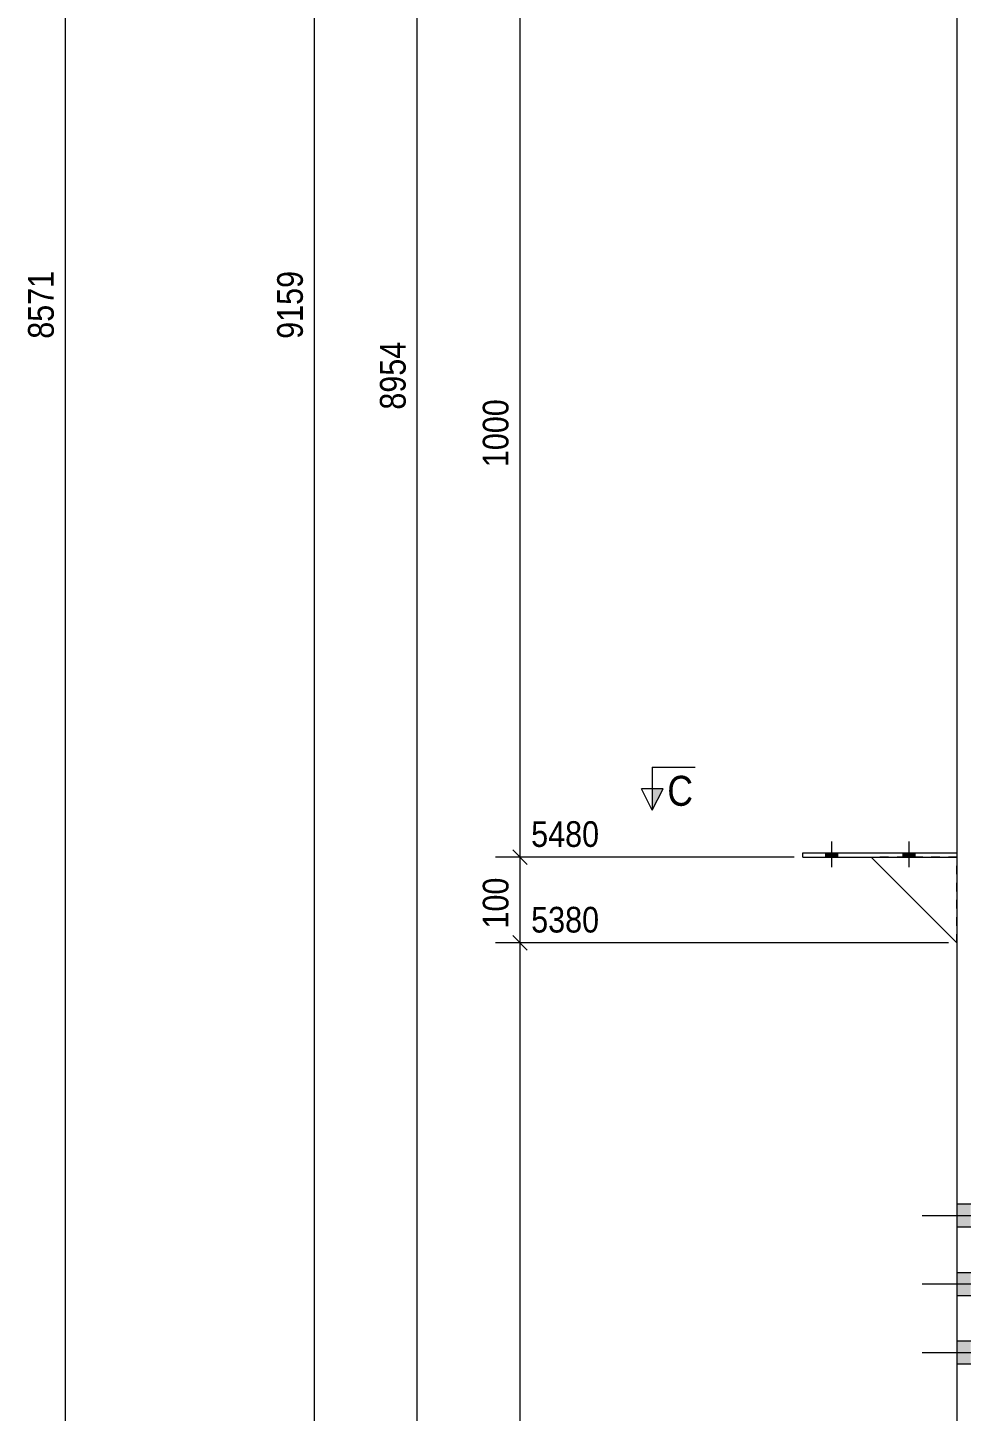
# Model space of a CAD drawing. Header units: millimetres. Extents: x 2 to 579, y 1 to 825.
# Drawn here: x 114.3 to 223.3, y 237.5 to 399.1 of the extents above; entities that cross this region are included whole.
import ezdxf

# ---------------------------------------------------------------- set-up
doc = ezdxf.new("R2010")
doc.units = ezdxf.units.MM
doc.linetypes.add('XKITLINE00', pattern=[0])
doc.linetypes.add('XKITLINE01', pattern=[4, 1, -1, 1, -1])
for name, color, linetype, lineweight in [('Bolt', 3, 'Continuous', 0), ('Dimensions', 7, 'Continuous', 0), ('Part', 2, 'Continuous', 0), ('Section', 6, 'Continuous', 0)]:
    doc.layers.add(name, color=color, linetype=linetype, lineweight=lineweight)
doc.styles.add('ARIAL', font='ARIAL.TTF')

# ---------------------------------------------------------------- blocks, each defined once
blk = doc.blocks.new('*A9')
at = {"layer": 'Bolt'}
for points in [[(224.37, 258.97), (222.77, 258.97), (222.77, 261.67), (224.37, 261.67)], [(224.37, 258.97), (222.77, 258.97), (222.77, 261.67), (224.37, 261.67)], [(224.37, 250.97), (222.77, 250.97), (222.77, 253.67), (224.37, 253.67)], [(224.37, 250.97), (222.77, 250.97), (222.77, 253.67), (224.37, 253.67)], [(224.37, 242.97), (222.77, 242.97), (222.77, 245.67), (224.37, 245.67)], [(224.37, 242.97), (222.77, 242.97), (222.77, 245.67), (224.37, 245.67)], [(224.37, 218.97), (222.77, 218.97), (222.77, 221.67), (224.37, 221.67)], [(224.37, 218.97), (222.77, 218.97), (222.77, 221.67), (224.37, 221.67)], [(224.37, 210.97), (222.77, 210.97), (222.77, 213.67), (224.37, 213.67)], [(224.37, 210.97), (222.77, 210.97), (222.77, 213.67), (224.37, 213.67)], [(224.37, 202.97), (222.77, 202.97), (222.77, 205.67), (224.37, 205.67)], [(224.37, 202.97), (222.77, 202.97), (222.77, 205.67), (224.37, 205.67)]]:
    blk.add_hatch(color=3, dxfattribs=at).paths.add_polyline_path(points, flags=17)
at = {"layer": 'Bolt', "color": 3, "linetype": 'XKITLINE00', "lineweight": 0}
for p, q in [((226.22, 260.32), (218.72, 260.32)), ((226.22, 260.32), (218.72, 260.32)), ((224.37, 261.67), (222.77, 261.67)), ((224.37, 261.67), (222.77, 261.67)), ((224.37, 258.97), (222.77, 258.97)), ((224.37, 258.97), (222.77, 258.97)), ((224.37, 253.67), (222.77, 253.67)), ((224.37, 253.67), (222.77, 253.67)), ((226.22, 252.32), (218.72, 252.32)), ((226.22, 252.32), (218.72, 252.32)), ((224.37, 250.97), (222.77, 250.97)), ((224.37, 250.97), (222.77, 250.97)), ((224.37, 245.67), (222.77, 245.67)), ((224.37, 245.67), (222.77, 245.67)), ((226.22, 244.32), (218.72, 244.32)), ((226.22, 244.32), (218.72, 244.32)), ((224.37, 242.97), (222.77, 242.97)), ((224.37, 242.97), (222.77, 242.97)), ((224.37, 221.67), (222.77, 221.67)), ((224.37, 221.67), (222.77, 221.67)), ((226.22, 220.32), (218.72, 220.32)), ((226.22, 220.32), (218.72, 220.32)), ((224.37, 218.97), (222.77, 218.97)), ((224.37, 218.97), (222.77, 218.97)), ((224.37, 213.67), (222.77, 213.67)), ((224.37, 213.67), (222.77, 213.67)), ((226.22, 212.32), (218.72, 212.32)), ((226.22, 212.32), (218.72, 212.32)), ((224.37, 210.97), (222.77, 210.97)), ((224.37, 210.97), (222.77, 210.97)), ((224.37, 205.67), (222.77, 205.67)), ((224.37, 205.67), (222.77, 205.67)), ((226.22, 204.32), (218.72, 204.32)), ((226.22, 204.32), (218.72, 204.32)), ((224.37, 202.97), (222.77, 202.97)), ((224.37, 202.97), (222.77, 202.97))]:
    blk.add_line(p, q, dxfattribs=at)
blk = doc.blocks.new('*A12')
at = {"layer": 'Bolt'}
for points in [[(207.47, 302.19), (207.47, 302.69), (208.87, 302.69), (208.87, 302.19)], [(207.47, 302.19), (207.47, 302.69), (208.87, 302.69), (208.87, 302.19)], [(216.47, 302.19), (216.47, 302.69), (217.87, 302.69), (217.87, 302.19)], [(216.47, 302.19), (216.47, 302.69), (217.87, 302.69), (217.87, 302.19)]]:
    blk.add_hatch(color=3, dxfattribs=at).paths.add_polyline_path(points, flags=17)
at = {"layer": 'Bolt', "color": 3, "linetype": 'XKITLINE00', "lineweight": 0}
for p, q in [((208.17, 301.03), (208.17, 304.03)), ((208.17, 301.03), (208.17, 304.03)), ((217.17, 301.03), (217.17, 304.03)), ((217.17, 301.03), (217.17, 304.03)), ((207.47, 302.19), (207.47, 302.69)), ((207.47, 302.19), (207.47, 302.69)), ((208.87, 302.19), (208.87, 302.69)), ((208.87, 302.19), (208.87, 302.69)), ((216.47, 302.19), (216.47, 302.69)), ((216.47, 302.19), (216.47, 302.69)), ((217.87, 302.19), (217.87, 302.69)), ((217.87, 302.19), (217.87, 302.69))]:
    blk.add_line(p, q, dxfattribs=at)
blk = doc.blocks.new('*A23')
at = {"layer": 'Part', "color": 2, "linetype": 'XKITLINE00', "lineweight": 0}
blk.add_line((222.77, 649.62), (222.77, 127.19), dxfattribs=at)
blk = doc.blocks.new('*A25')
at = {"layer": 'Part', "color": 2, "linetype": 'XKITLINE00', "lineweight": 0}
blk.add_line((212.77, 302.19), (222.77, 292.19), dxfattribs=at)
at = {"layer": 'Part', "color": 7, "linetype": 'XKITLINE01', "lineweight": 0}
for p, q in [((222.77, 302.19), (212.77, 302.19)), ((222.77, 292.19), (222.77, 302.19))]:
    blk.add_line(p, q, dxfattribs=at)
blk = doc.blocks.new('*A26')
at = {"layer": 'Part', "color": 2, "linetype": 'XKITLINE00', "lineweight": 0}
for p, q in [((204.77, 302.19), (204.77, 302.69)), ((204.77, 302.69), (222.77, 302.69)), ((204.77, 302.19), (222.77, 302.19))]:
    blk.add_line(p, q, dxfattribs=at)
at = {"layer": 'Part', "color": 7, "linetype": 'XKITLINE01', "lineweight": 0}
blk.add_line((222.77, 302.69), (222.77, 302.19), dxfattribs=at)
blk = doc.blocks.new('*A144')
at = {"layer": 'Dimensions', "color": 7, "linetype": 'XKITLINE00', "lineweight": 0}
blk.add_line((147.77, 66.19), (147.77, 668.14), dxfattribs=at)
at = {"layer": 'Dimensions', "color": 3, "style": 'ARIAL', "width": 0.85}
blk.add_text('9159', height=3, rotation=90.0002, dxfattribs=at).set_placement((146.42, 362.72))
blk = doc.blocks.new('*A153')
at = {"layer": 'Dimensions', "color": 7, "linetype": 'XKITLINE00', "lineweight": 0}
blk.add_line((159.77, 68.19), (159.77, 649.62), dxfattribs=at)
at = {"layer": 'Dimensions', "color": 3, "style": 'ARIAL', "width": 0.85}
blk.add_text('8954', height=3, rotation=90.0002, dxfattribs=at).set_placement((158.42, 354.45))
blk = doc.blocks.new('*A170')
at = {"layer": 'Dimensions', "color": 7, "linetype": 'XKITLINE00', "lineweight": 0}
for p, q in [((170.93, 293.04), (172.62, 291.34)), ((221.77, 292.19), (168.92, 292.19)), ((171.77, 152.19), (171.77, 292.19)), ((203.77, 152.19), (168.92, 152.19)), ((170.93, 153.04), (172.62, 151.34))]:
    blk.add_line(p, q, dxfattribs=at)
at = {"layer": 'Dimensions', "color": 3}
for p in [(171.77, 292.19), (171.77, 152.19)]:
    blk.add_point(p, dxfattribs=at)
at = {"layer": 'Dimensions', "color": 3, "style": 'ARIAL', "width": 0.85}
blk.add_text('5380', height=3, dxfattribs=at).set_placement((173.07, 293.39))
blk.add_text('1400', height=3, rotation=90.0002, dxfattribs=at).set_placement((170.42, 217.74))
blk = doc.blocks.new('*A171')
at = {"layer": 'Dimensions', "color": 7, "linetype": 'XKITLINE00', "lineweight": 0}
for p, q in [((203.77, 302.19), (168.92, 302.19)), ((170.93, 303.04), (172.62, 301.34)), ((171.77, 292.19), (171.77, 302.19)), ((170.93, 293.04), (172.62, 291.34)), ((221.77, 292.19), (168.92, 292.19))]:
    blk.add_line(p, q, dxfattribs=at)
at = {"layer": 'Dimensions', "color": 3}
for p in [(171.77, 302.19), (171.77, 292.19)]:
    blk.add_point(p, dxfattribs=at)
at = {"layer": 'Dimensions', "color": 3, "style": 'ARIAL', "width": 0.85}
blk.add_text('5480', height=3, dxfattribs=at).set_placement((173.07, 303.39))
blk.add_text('100', height=3, rotation=90.0002, dxfattribs=at).set_placement((170.42, 293.86))
blk = doc.blocks.new('*A172')
at = {"layer": 'Dimensions', "color": 7, "linetype": 'XKITLINE00', "lineweight": 0}
for p, q in [((170.93, 403.04), (172.62, 401.34)), ((221.77, 402.19), (168.92, 402.19)), ((171.77, 302.19), (171.77, 402.19)), ((203.77, 302.19), (168.92, 302.19)), ((170.93, 303.04), (172.62, 301.34))]:
    blk.add_line(p, q, dxfattribs=at)
at = {"layer": 'Dimensions', "color": 3}
for p in [(171.77, 402.19), (171.77, 302.19)]:
    blk.add_point(p, dxfattribs=at)
at = {"layer": 'Dimensions', "color": 3, "style": 'ARIAL', "width": 0.85}
blk.add_text('6480', height=3, dxfattribs=at).set_placement((173.07, 403.39))
blk.add_text('1000', height=3, rotation=90.0002, dxfattribs=at).set_placement((170.42, 347.74))
blk = doc.blocks.new('*A203')
at = {"layer": 'Section'}
for points in [[(188.46, 310.19), (187.21, 307.69), (187.21, 310.19)], [(345.46, 310.19), (345.46, 307.69), (344.21, 310.19)]]:
    blk.add_hatch(color=3, dxfattribs=at).paths.add_polyline_path(points, flags=17)
at = {"layer": 'Section', "color": 1, "linetype": 'XKITLINE00', "lineweight": 0}
for p, q in [((187.21, 312.69), (192.21, 312.69)), ((187.21, 312.69), (187.21, 307.69)), ((345.46, 312.69), (340.46, 312.69)), ((345.46, 312.69), (345.46, 307.69))]:
    blk.add_line(p, q, dxfattribs=at)
at = {"layer": 'Section', "color": 3, "linetype": 'XKITLINE00', "lineweight": 0}
for p, q in [((187.21, 307.69), (185.96, 310.19)), ((188.46, 310.19), (185.96, 310.19)), ((187.21, 307.69), (188.46, 310.19)), ((344.21, 310.19), (346.71, 310.19)), ((345.46, 307.69), (344.21, 310.19)), ((346.71, 310.19), (345.46, 307.69))]:
    blk.add_line(p, q, dxfattribs=at)
at = {"layer": 'Section', "color": 7, "style": 'ARIAL', "width": 0.85}
for p in [(188.96, 308.19), (340.34, 308.19)]:
    blk.add_text('C', height=3.5, dxfattribs=at).set_placement(p)
blk = doc.blocks.new('*A219')
at = {"layer": 'Dimensions', "color": 7, "linetype": 'XKITLINE00', "lineweight": 0}
blk.add_line((118.7, 95.62), (118.7, 638.74), dxfattribs=at)
at = {"layer": 'Dimensions', "color": 3, "style": 'ARIAL', "width": 0.85}
blk.add_text('8571', height=3, rotation=90.0002, dxfattribs=at).set_placement((117.35, 362.73))

msp = doc.modelspace()

# ---------------------------------------------------------------- block references
at = {"lineweight": 0}
for name in ['*A144', '*A153', '*A219', '*A172', '*A203', '*A171', '*A12', '*A26', '*A25', '*A170', '*A9']:
    msp.add_blockref(name, (0, 0), dxfattribs=at)
at = {"layer": 'Part', "lineweight": 0}
msp.add_blockref('*A23', (0, 0), dxfattribs=at)

doc.saveas('drawing.dxf')
